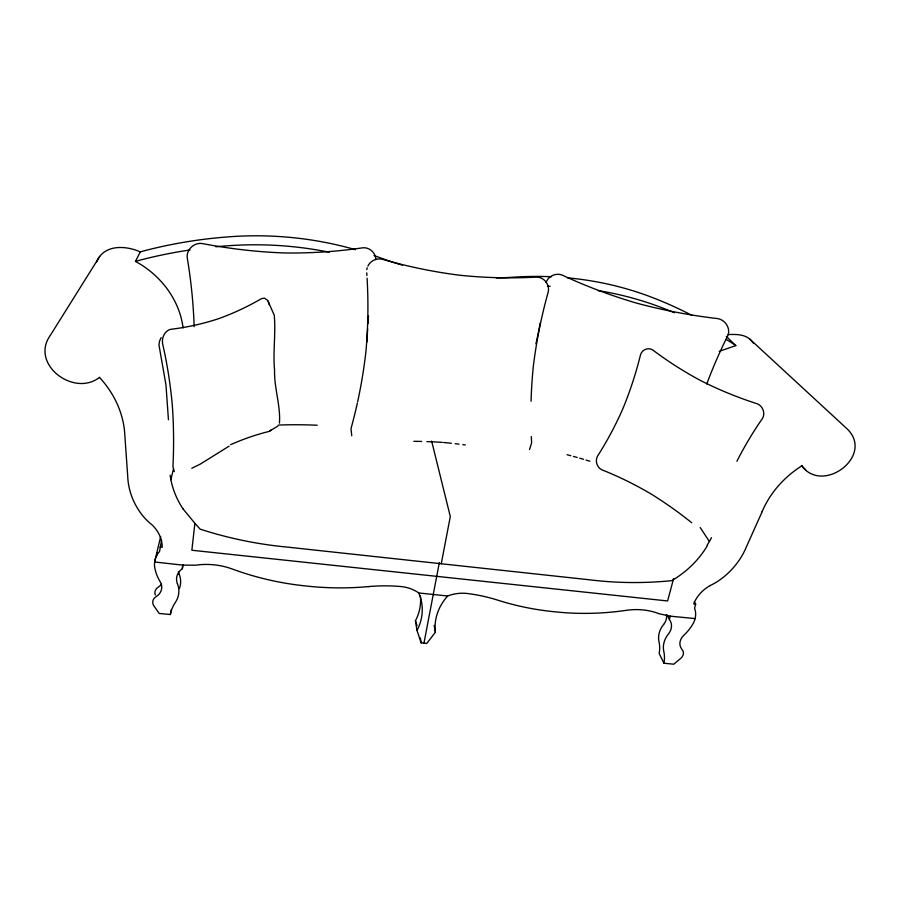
<?xml version="1.0" encoding="UTF-8"?>
<svg xmlns="http://www.w3.org/2000/svg" width="900" height="900" viewBox="0 0 900 900"><rect width="100%" height="100%" fill="white"/><g stroke="black" fill="none" stroke-linecap="round" stroke-linejoin="round"><path stroke-width="1.35" d="M161.584 540.259L159.57 551.419A24.57 21.488 5.2 0 0 154.631 561.994A24.401 21.33 5.2 0 0 154.789 567.776A49.624 43.571 3.9 0 0 160.121 581.636A13.579 11.734 6.1 0 1 158.513 594.776L154.44 597.994A8.111 6.997 5 0 0 153.664 605.531L159.176 613.44L170.325 614.531A41.512 35.797 1.9 0 1 175.354 602.438A26.494 22.894 5.8 0 0 177.412 583.594M177.368 583.605A15.559 13.568 4 0 1 182.351 568.71L182.734 565.11L195.57 565.189A66.038 56.902 2.1 0 1 232.414 569.059A288.72 277.009 0 0 0 304.954 585.866A298.811 287.606 -0.5 0 0 368.168 586.62M183.015 508.882L194.884 523.305L191.857 550.249L667.62 600.964L673.582 578.599M182.34 568.699L183.094 564.773M423.956 643.151L439.335 562.613M441.259 563.76L450.304 516.555L431.629 441.045M170.325 614.531L171.281 609.705M366.795 269.629L367.211 267.795M160.684 536.501L154.631 561.994L182.734 565.11M183.026 508.882A93.78 85.433 2.9 0 1 170.854 479.678L173.509 468.81M695.115 618.592A22.68 19.114 -24.1 0 1 693.023 623.768A46.474 39.409 -23.5 0 1 683.82 635.288A12.51 10.418 -24.1 0 0 680.704 647.449L683.044 651.094A7.504 6.255 -23.1 0 1 681.131 658.024L673.785 664.2L663.93 663.232A39.004 32.692 -20.9 0 0 663.795 651.364A24.446 20.374 -23.8 0 1 668.498 633.893A14.524 12.24 -23.1 0 0 669.386 619.492L670.298 616.163L695.115 618.592A22.838 19.249 -24.1 0 0 694.553 608.164L695.678 604.148L694.271 601.717M279.439 423.146C280.744 405.81 274.129 388.125 274.579 370.474C272.812 352.125 275.918 333.338 274.252 315.225L267.683 300.341L264.42 298.147L261.495 298.62A759.938 437.434 74 0 1 218.385 318.757A753.525 431.572 74.4 0 1 170.438 329.355C164.542 330.941 161.685 337.894 162.562 343.553A554.051 458.865 -48.1 0 1 172.249 404.359A552.949 462.308 -48.1 0 1 172.935 466.582L174.274 471.589M546.131 282.532C548.145 276.007 556.076 272.554 562.309 275.153A676.654 566.606 -41.5 0 0 636.536 303.109A666.742 559.215 -42 0 0 717.491 318.577C725.22 319.68 730.991 328.421 727.751 335.812A607.826 525.634 4.3 0 0 706.77 383.985M762.176 511.65L746.393 546.84A72.911 62.865 -27.5 0 1 723.454 577.204A55.496 47.599 -27.4 0 1 710.077 585.574M183.083 327.915C179.528 299.531 160.346 274.77 135.461 261.416L140.287 251.91L146.093 250.301A415.755 360.765 -1.3 0 1 231.716 236.621A323.854 288.405 0.8 0 1 355.41 249.66M707.085 545.209A89.291 78.21 -26.2 0 0 709.414 541.485L711.518 537.66M96.593 262.001C103.601 244.226 125.674 245.306 140.287 251.91M529.538 449.55L531.63 442.822A430.988 370.811 -78.1 0 1 531.315 436.556M367.897 266.051C370.339 260.843 376.526 257.94 382.106 259.211A605.498 519.84 66.4 0 0 459.945 275.265A609.986 523.665 65.9 0 0 536.625 277.088C544.095 277.02 549.945 284.782 548.224 291.96A431.978 371.621 -77.7 0 0 533.239 367.076A430.988 370.811 -78.1 0 0 531.067 401.265M707.209 545.884C698.692 560.306 686.194 572.175 671.794 580.646A394.144 359.179 -48.1 0 1 589.894 579.836L286.954 547.065A405.045 398.306 49.9 0 1 200.104 529.121L194.884 523.305M99.698 256.444L50.377 335.284C29.576 364.061 73.901 397.53 99.54 377.359M161.19 337.601L159.469 341.145L158.985 345.082L165.96 384.84L168.446 419.771M670.298 616.163L659.306 613.811A61.965 51.885 -21 0 0 626.164 610.346A281.385 256.939 -33.9 0 1 555.908 611.899A291.69 266.951 -34.6 0 1 497.7 600.143A156.589 130.961 -11 0 0 467.674 593.55A36.146 31.297 -13.1 0 0 447.649 595.98L445.399 598.68A54.191 46.834 -14.8 0 0 435.386 632.261L426.757 643.421L421.144 642.87L416.981 630.428L415.44 620.798A54.383 47.621 -7.3 0 0 420.401 596.081M277.729 426.195L268.864 431.494A480.476 241.616 -66 0 0 230.67 444.645M271.609 429.705L270 430.954M229.129 446.13L200.216 464.141L191.801 468.259M719.212 351.349L735.817 345.611L726.289 336.375M135.461 261.416L141.424 259.762A426.634 368.021 -1.5 0 1 189.99 249.953M728.168 334.541C735.683 334.35 743.827 334.035 749.936 339.21L847.215 428.974C874.856 455.726 822.533 495.157 801.495 465.469M368.168 586.609A157.972 132.581 -8.2 0 1 400.252 586.485A36.484 31.759 -9.2 0 1 418.804 592.976L447.649 595.991M159.986 547.054L162.225 547.29A36.551 31.86 8.7 0 0 151.83 524.678A59.546 53.392 7.6 0 1 140.524 512.865A77.884 70.178 7 0 1 127.699 475.92L124.853 435.566A101.644 89.078 18.6 0 0 99.484 377.404M695.678 604.148L693.72 603.934A33.424 27.922 -26.3 0 1 710.089 585.607M735.817 345.611L731.452 342.686A411.941 352.271 -13.9 0 0 726.097 339.322M801.81 465.784L806.242 470.599M749.936 339.21L753.694 343.406M700.189 527.524L709.391 541.474M666.945 614.835L669.398 619.481M663.93 663.232L659.171 653.479A38.475 32.377 -21 0 0 659.002 641.722A24.109 20.171 -23.9 0 1 663.626 624.442M268.267 301.32L269.201 304.718M418.793 592.988L419.963 596.025A55.148 48.127 -7.4 0 1 417.004 630.439M351.743 435.814L351 428.591A604.822 547.627 15.9 0 0 357.356 403.054M415.44 620.798L417.082 625.725M434.137 625.376L435.42 632.261M170.134 475.245L170.876 479.678M420.356 637.988L421.144 642.87M375.874 259.594C375.75 252.968 369.596 247.162 362.925 247.781A731.475 563.861 60.1 0 1 284.794 252.968A721.508 556.931 60.7 0 1 202.297 243.551C194.231 242.246 186.188 249.593 187.234 257.805A750.634 612.799 9 0 1 194.153 326.678M691.74 522.765A446.209 320.94 71.2 0 0 651.285 494.111A449.077 323.213 70.8 0 0 601.819 469.8C597.004 467.471 594.911 460.957 597.454 456.255A288.315 211.129 -80.6 0 0 622.946 408.532A287.494 210.465 -81 0 0 640.508 354.836C641.846 349.673 648.495 346.928 652.928 350.1A633.645 473.377 -44.3 0 0 701.28 380.902A629.438 469.665 -44.9 0 0 757.125 403.762C762.761 405.877 765.619 413.246 762.446 418.478A486.652 419.603 25.7 0 0 736.931 461.228M443.678 442.507A538.774 473.344 -40.6 0 1 451.361 443.261M455.186 443.689A538.774 473.344 -40.6 0 1 459 444.139M462.803 444.623A538.774 473.344 -40.6 0 1 465.334 444.96M413.843 441.315A538.796 472.984 -41.1 0 1 421.673 441.45M426.881 441.608A538.796 472.984 -41.1 0 1 442.395 442.384M357.637 401.771A604.822 547.627 15.9 0 0 365.974 351.09A601.369 544.916 15.1 0 0 367.088 278.179M366.75 272.846A601.369 544.916 15.1 0 1 366.919 275.512M317.216 425.228A569.104 454.826 -42.7 0 0 282.105 424.935A568.856 454.151 -43.2 0 0 278.145 425.137M367.627 328.849A413.179 329.456 -80.6 0 0 367.155 339.154A411.817 328.534 -81 0 0 367.132 341.73M367.942 323.696A413.179 329.456 -80.6 0 1 368.516 315.956M402.502 265.174A363.735 333.979 -83.9 0 1 381.848 258.368A323.854 288.405 0.8 0 0 374.017 255.555M329.321 252.236A332.527 294.593 0.5 0 0 229.567 245.655A426.634 368.021 -1.5 0 0 215.921 246.769M156.645 555.761A24.052 21.094 5.4 0 1 156.791 552.892M155.351 595.024A7.999 6.919 5.2 0 1 156.578 588.499L160.583 585.304A13.376 11.61 6.3 0 0 161.55 584.224M179.19 574.279A15.334 13.41 4.2 0 1 178.481 571.613M179.224 574.267A26.111 22.635 6 0 1 179.426 588.555M567.067 454.714A545.929 471.634 52.5 0 1 570.87 455.726M573.401 456.412A545.929 471.634 52.5 0 1 577.204 457.47M579.735 458.19A545.929 471.634 52.5 0 1 583.538 459.304M586.08 460.058A545.929 471.634 52.5 0 1 589.883 461.228M540.236 322.931A413.415 361.181 -84.1 0 1 536.749 340.144M536.479 341.37A413.415 361.181 -84.1 0 1 535.916 343.8M496.26 277.909A363.521 333.686 -83.5 0 0 512.303 277.267A311.074 273.262 -17.6 0 1 551.486 276.727M567.529 277.83A311.074 273.262 -17.6 0 1 652.556 297.585A401.749 345.746 -13.8 0 1 692.089 315.45M547.38 286.256A319.118 278.685 -17.5 0 1 550.148 286.29M597.949 290.565A319.118 278.685 -17.5 0 1 662.209 307.834A411.941 352.271 -13.9 0 1 674.46 312.784M666.45 614.7A14.321 12.116 -23.2 0 1 663.66 624.454M762.12 511.627A89.888 74.441 -32.7 0 1 801.844 465.829"/></g></svg>
